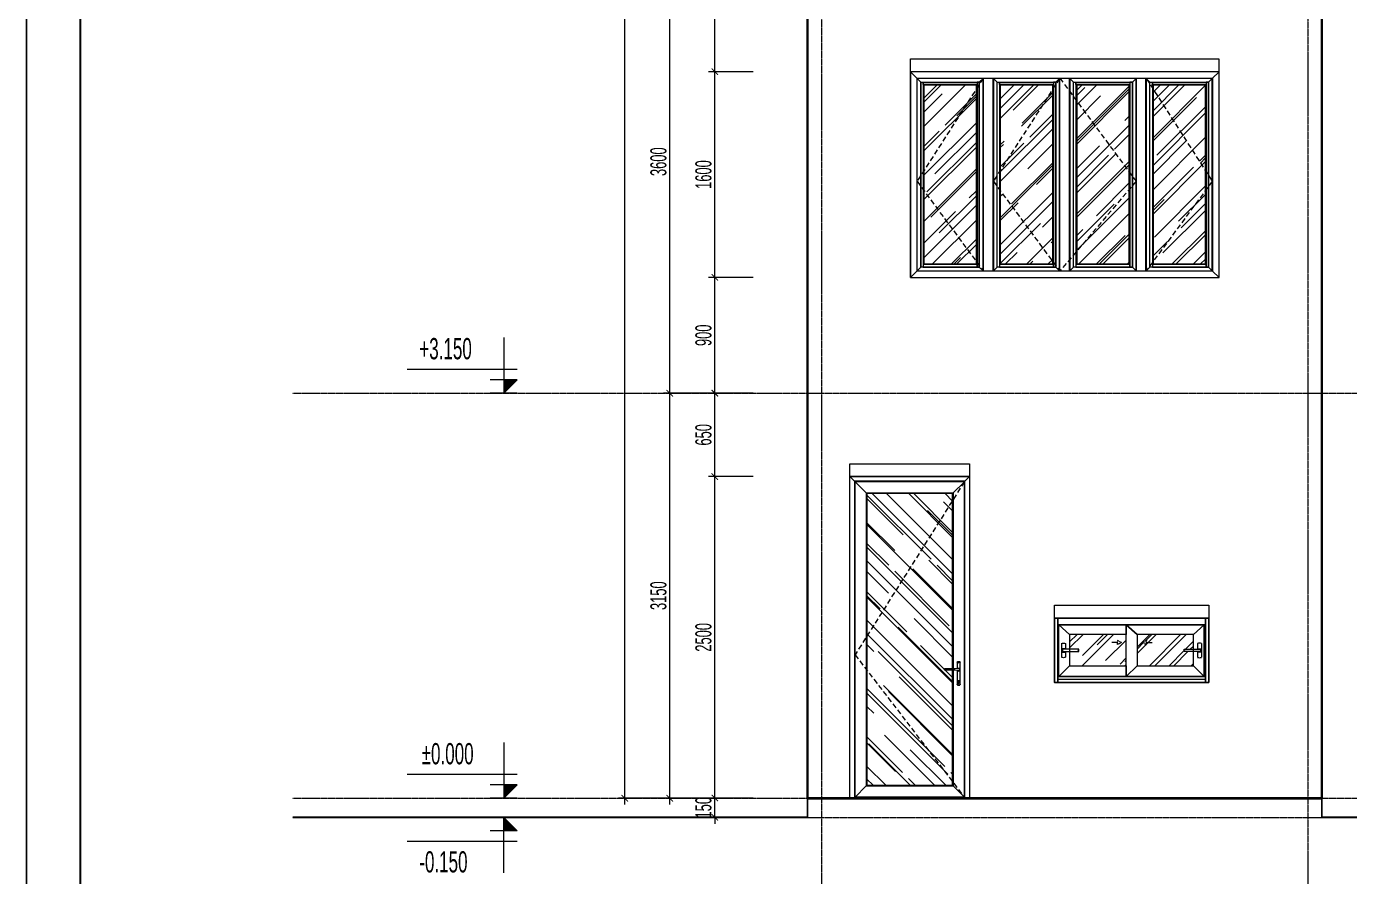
# Model space of a CAD drawing. Header units: millimetres. Extents: x 1336014 to 2939047, y -333549 to -60566.
# Drawn here: x 1445418 to 1455707, y -158679 to -152068 of the extents above; entities that cross this region are included whole.
import ezdxf
from ezdxf.enums import TextEntityAlignment as Align

# ---------------------------------------------------------------- set-up
doc = ezdxf.new("R2010")
doc.units = ezdxf.units.MM
doc.header["$MEASUREMENT"] = 0
doc.linetypes.add('CENTER2', pattern=[1.125, 0.75, -0.125, 0.125, -0.125])
doc.linetypes.add('DASHED', pattern=[0.75, 0.5, -0.25])
for name, color, linetype, lineweight in [('01.Cut', 255, 'Continuous', 35), ('02.Thay', 145, 'Continuous', 15), ('03.Manh', 251, 'Continuous', 13), ('05.Text', 253, 'Continuous', 18), ('08.Dim', 156, 'Continuous', 15), ('10.truc', 250, 'CENTER2', 20), ('11.Khung bo', 32, 'Continuous', 50), ('12.Khung', 36, 'Continuous', 25), ('CA.thay 145', 145, 'Continuous', 18), ('DIM', 252, 'Continuous', 20), ('Khóa cửa', 3, 'Continuous', 9)]:
    doc.layers.add(name, color=color, linetype=linetype, lineweight=lineweight)
doc.layers.add('text', color=7, linetype='Continuous')
doc.layers.add('Tpl_Bound', color=1, linetype='Continuous', plot=False)
doc.styles.add('TT5_Text Dim', font='hoatbif.shx', dxfattribs={"width": 0.6})
doc.dimstyles.new('TT5_Dim 1-50', dxfattribs={"dimscale": 50, "dimtxt": 2.5, "dimasz": 1, "dimexe": 1, "dimexo": 0.5, "dimgap": 0.5, "dimtad": 1, "dimdec": 0, "dimzin": 0, "dimdsep": 46, "dimtxsty": 'TT5_Text Dim', "dimblk": 'ARCHTICK', "dimcen": 0, "dimdle": 1, "dimclrd": 256, "dimclre": 256, "dimclrt": 1, "dimadec": 0, "dimazin": 0, "dimtfac": 0.015, "dimtdec": 0, "dimtix": 1, "dimtmove": 2, "dimatfit": 3, "dimldrblk": 'DOT', "dimfxl": 1, "dimtolj": 1, "dimtzin": 0, "dimlwd": -1, "dimlwe": -1, "dimarcsym": 1})
pattern_1 = [(45, (165658.02, -41542.8), (169.705627, 452.54834), [3000, -400, 1000, -200]), (45, (165775.4, -41284), (-329.51176, 46.66905), [600, -66, 1200, -150]), (45, (165608.52, -41351.88), (640.638744, 830.143361), [1600, -280, 800, -200])]

# ---------------------------------------------------------------- blocks, each defined once
blk = doc.blocks.new('100')
at = {"layer": '11.Khung bo', "const_width": 26.7}
blk.add_lwpolyline([(1860913, -945240), (1860913, -916940), (1896063, -916940), (1896063, -945240)], close=True, dxfattribs=at)
blk.add_lwpolyline([(1860913, -945240), (1860913, -916940), (1896063, -916940), (1896063, -945240)], close=True, dxfattribs=at)
blk.add_lwpolyline([(1860913, -945240), (1860913, -916940), (1896063, -916940), (1896063, -945240)], close=True, dxfattribs=at)
at = {"layer": '12.Khung'}
blk.add_lwpolyline([(1901579, -945940), (1901579, -916240), (1859580, -916240), (1859580, -945940)], close=True, dxfattribs=at)
blk.add_lwpolyline([(1901579, -945940), (1901579, -916240), (1859580, -916240), (1859580, -945940)], close=True, dxfattribs=at)
blk.add_lwpolyline([(1901579, -945940), (1901579, -916240), (1859580, -916240), (1859580, -945940)], close=True, dxfattribs=at)
blk = doc.blocks.new('TAY NAM')
at = {"layer": 'Khóa cửa', "color": 62}
for p, q in [((-67, -2), (-67, 63)), ((-64, 65), (-45, 65)), ((-63, 10), (-63, 1)), ((-60, 13), (-47, 13)), ((-47, 13), (-27, 11)), ((-43, 63), (-43, 13)), ((-27, 11), (52, 11)), ((-27, 0), (52, 0)), ((-67, -113), (-67, -2)), ((-60, -2), (-47, -2)), ((-57, -104), (-57, -91)), ((-55, -89), (-55, -85)), ((-55, -85), (-54, -85)), ((-54, -89), (-55, -89)), ((-54, -85), (-54, -89)), ((-52, -91), (-52, -104)), ((-47, -2), (-27, 0)), ((-43, -2), (-43, -113)), ((-45, -116), (-64, -116)), ((-53, -104), (-56, -104))]:
    blk.add_line(p, q, dxfattribs=at)
at = {"layer": 'Khóa cửa', "color": 62, "ltscale": 0.5}
for p, q in [((-56, 59), (-54, 59)), ((-55, 60), (-55, 58)), ((-56, -8), (-54, -8)), ((-55, -7), (-55, -9)), ((-56, -113), (-54, -113)), ((-55, -112), (-55, -114))]:
    blk.add_line(p, q, dxfattribs=at)
at = {"layer": 'Khóa cửa', "color": 62}
for centre, major_axis, start_param, end_param in [((-64, 63), (1.83, 1.83), 0.785398, 2.356194), ((-60, 10), (-1.83, 1.83), -0.785398, 0.785398), ((-60, 1), (1.83, 1.83), 2.356194, 3.926991), ((-55, 59), (-1.23, 1.23), 3.926991, 10.210176), ((-45, 63), (1.83, 1.83), 5.497787, 7.068583), ((50, 6), (-4.05, 4.05), 2.580988, 5.272994), ((-55, -87), (3.12, 3.12), 5.497787, 11.780972), ((-55, -8), (-1.23, 1.23), 3.926991, 10.210176), ((-64, -113), (-1.83, 1.83), 0.785398, 2.356194), ((-56, -104), (-0.458, 0.458), 0.785398, 2.356194), ((-55, -113), (-1.23, 1.23), 3.926991, 10.210176), ((-53, -104), (0.458, 0.458), 3.926991, 5.497787), ((-45, -113), (-1.83, 1.83), 2.356194, 3.926991)]:
    blk.add_ellipse(centre, major_axis=major_axis, ratio=1, start_param=start_param, end_param=end_param, dxfattribs=at)
blk = doc.blocks.new('34redrf')
at = {"layer": '03.Manh', "ltscale": 0.1}
h = blk.add_hatch(dxfattribs=at)
h.set_pattern_fill('AR-RROOF', color=256, scale=200, angle=45)
h.set_pattern_definition([(45, (9044.24, -14122.06), (169.705627, 452.54834), [3000, -400, 1000, -200]), (45, (9161.62, -13863.26), (-329.51176, 46.66905), [600, -66, 1200, -150]), (45, (8994.74, -13931.14), (640.638744, 830.143361), [1600, -280, 800, -200])])
h.paths.add_polyline_path([(908007, 11593), (907341, 11593), (907341, 13862), (908007, 13862)])
at = {"layer": '03.Manh'}
for points in [[(907245, 13958), (907209, 13994), (907209, 11493), (907245, 11493)], [(908139, 13994), (907209, 13994), (907245, 13958), (908103, 13958)], [(908139, 13994), (908103, 13958), (908103, 11493), (908139, 11493)], [(907336, 11588), (907249, 11501), (907249, 13954), (907336, 13867)], [(907249, 13954), (908099, 13954), (908012, 13867), (907336, 13867)], [(908099, 13954), (908012, 13867), (908012, 11588), (908099, 11501)], [(908012, 11588), (907336, 11588), (907249, 11501), (908099, 11501)]]:
    blk.add_lwpolyline(points, close=True, dxfattribs=at)
at = {"layer": '03.Manh', "linetype": 'DASHED', "ltscale": 80}
blk.add_lwpolyline([(907249, 13954), (908099, 12608), (907249, 11501)], dxfattribs=at)
at = {"layer": '03.Manh', "ltscale": 0.15}
blk.add_lwpolyline([(908007, 11593), (907341, 11593), (907341, 13862), (908007, 13862)], close=True, dxfattribs=at)
at = {"layer": '03.Manh'}
blk.add_blockref('TAY NAM', (907349, 12489), dxfattribs=at)
blk = doc.blocks.new('qwerqwtr')
at = {"layer": '03.Manh', "ltscale": 0.1}
h = blk.add_hatch(dxfattribs=at)
h.set_pattern_fill('AR-RROOF', color=256, scale=200, angle=45)
h.paths.add_polyline_path([(1081641, 21063), (1081233, 21063), (1081233, 19673), (1081641, 19673)])
h = blk.add_hatch(dxfattribs=at)
h.set_pattern_fill('AR-RROOF', color=256, scale=200, angle=45)
h.paths.add_polyline_path([(1082235, 21063), (1081827, 21063), (1081827, 19673), (1082235, 19673)])
h = blk.add_hatch(dxfattribs=at)
h.set_pattern_fill('AR-RROOF', color=256, scale=200, angle=45)
h.paths.add_polyline_path([(1082830, 21063), (1082422, 21063), (1082422, 19673), (1082830, 19673)])
h = blk.add_hatch(dxfattribs=at)
h.set_pattern_fill('AR-RROOF', color=256, scale=200, angle=45)
h.paths.add_polyline_path([(1083423, 21063), (1083015, 21063), (1083015, 19673), (1083423, 19673)])
at = {"layer": '03.Manh'}
for p, q in [((1081696, 19618), (1081696, 21118)), ((1081771, 19618), (1081771, 21118)), ((1082290, 19618), (1082290, 21118)), ((1082365, 19618), (1082365, 21118)), ((1082885, 19618), (1082885, 21118)), ((1082960, 19618), (1082960, 21118))]:
    blk.add_line(p, q, dxfattribs=at)
for points in [[(1083528, 21168), (1081128, 21168), (1081128, 19568), (1083528, 19568)], [(1081128, 21168), (1081178, 21118), (1081178, 19618), (1081128, 19568)], [(1083528, 21168), (1081128, 21168), (1081178, 21118), (1083478, 21118)], [(1081209, 19649), (1081180, 19620), (1081180, 21116), (1081209, 21087)], [(1081693, 21116), (1081180, 21116), (1081209, 21087), (1081664, 21087)], [(1081693, 21116), (1081664, 21087), (1081664, 19649), (1081693, 19620)], [(1081802, 21087), (1081773, 21116), (1081773, 19620), (1081802, 19649)], [(1082288, 21116), (1081773, 21116), (1081802, 21087), (1082259, 21087)], [(1082288, 21116), (1082259, 21087), (1082259, 19649), (1082288, 19620)], [(1082396, 21087), (1082367, 21116), (1082367, 19620), (1082396, 19649)], [(1082883, 21116), (1082367, 21116), (1082396, 21087), (1082854, 21087)], [(1082883, 21116), (1082854, 21087), (1082854, 19649), (1082883, 19620)], [(1082991, 21087), (1082962, 21116), (1082962, 19620), (1082991, 19649)], [(1083475, 21116), (1082962, 21116), (1082991, 21087), (1083446, 21087)], [(1083475, 21116), (1083446, 21087), (1083446, 19649), (1083475, 19620)], [(1083528, 21168), (1083478, 21118), (1083478, 19618), (1083528, 19568)], [(1081228, 19649), (1081209, 19649), (1081209, 21087), (1081228, 21087)], [(1081228, 21087), (1081646, 21087), (1081646, 21068), (1081228, 21068)], [(1081641, 21063), (1081233, 21063), (1081233, 19673), (1081641, 19673)], [(1081664, 21087), (1081646, 21087), (1081646, 19649), (1081664, 19649)], [(1081822, 19649), (1081803, 19649), (1081803, 21087), (1081822, 21087)], [(1081822, 21087), (1082240, 21087), (1082240, 21068), (1081822, 21068)], [(1082235, 21063), (1081827, 21063), (1081827, 19673), (1082235, 19673)], [(1082259, 21087), (1082240, 21087), (1082240, 19649), (1082259, 19649)], [(1082415, 19649), (1082396, 19649), (1082396, 21087), (1082415, 21087)], [(1082415, 21087), (1082835, 21087), (1082835, 21068), (1082415, 21068)], [(1082830, 21063), (1082422, 21063), (1082422, 19673), (1082830, 19673)], [(1082854, 21087), (1082835, 21087), (1082835, 19649), (1082854, 19649)], [(1083010, 19649), (1082991, 19649), (1082991, 21087), (1083010, 21087)], [(1083010, 21087), (1083428, 21087), (1083428, 21068), (1083010, 21068)], [(1083423, 21063), (1083015, 21063), (1083015, 19673), (1083423, 19673)], [(1083446, 21087), (1083428, 21087), (1083428, 19649), (1083446, 19649)], [(1081646, 19668), (1081228, 19668), (1081228, 19649), (1081646, 19649)], [(1082240, 19668), (1081822, 19668), (1081822, 19649), (1082240, 19649)], [(1082835, 19668), (1082415, 19668), (1082415, 19649), (1082835, 19649)], [(1083428, 19668), (1083010, 19668), (1083010, 19649), (1083428, 19649)], [(1081128, 19568), (1083528, 19568), (1083478, 19618), (1081178, 19618)], [(1081664, 19649), (1081209, 19649), (1081180, 19620), (1081693, 19620)], [(1082259, 19649), (1081802, 19649), (1081773, 19620), (1082288, 19620)], [(1082854, 19649), (1082396, 19649), (1082367, 19620), (1082883, 19620)], [(1083446, 19649), (1082991, 19649), (1082962, 19620), (1083475, 19620)]]:
    blk.add_lwpolyline(points, close=True, dxfattribs=at)
at = {"layer": '03.Manh', "linetype": 'DASHED', "ltscale": 80}
for points in [[(1081693, 21116), (1081180, 20316), (1081693, 19620)], [(1082288, 21116), (1081773, 20316), (1082288, 19620)], [(1082290, 21118), (1082883, 20316), (1082290, 19618)], [(1082962, 21116), (1083475, 20316), (1082962, 19620)]]:
    blk.add_lwpolyline(points, dxfattribs=at)
blk = doc.blocks.new('miu ten 2')
at = {"linetype": 'DASHED', "lineweight": 15, "ltscale": 60}
for p, q in [((-71981, 59649), (-72243, 59649)), ((-71981, 59741), (-71981, 59692)), ((-71793, 59646), (-71981, 59741)), ((-71981, 59692), (-71981, 59600))]:
    blk.add_line(p, q, dxfattribs=at)
at = {"linetype": 'DASHED', "lineweight": 5, "ltscale": 60}
for p, q in [((-71793, 59646), (-71981, 59551)), ((-71981, 59551), (-71981, 59600))]:
    blk.add_line(p, q, dxfattribs=at)
blk = doc.blocks.new('Tay nắm cửa SC95 chiếu đứng')
for p, q in [((4, 9), (0, 13)), ((29, 9), (29, 54)), ((0, -13), (4, -9)), ((29, -54), (29, -9))]:
    blk.add_line(p, q)
for points in [[(-3, -54), (-3, 54)], [(26, -9), (26, -13), (0, -13), (0, 13), (26, 13), (26, 9)]]:
    blk.add_lwpolyline(points)
blk.add_lwpolyline([(4, -9), (4, 9), (132, 9), (132, -9)], close=True)
for centre, radius, start, end in [((13, 13), 44.2, 68.7607, 111.2393), ((138, 0), 10.6, 121.8908, 238.1092), ((13, -13), 44.2, 248.7607, 291.2393)]:
    blk.add_arc(centre, radius, start, end)
blk = doc.blocks.new('A$C4E7C6F34')
at = {"layer": 'DIM'}
blk.add_hatch(color=256, dxfattribs=at).paths.add_polyline_path([(-38, 0), (-38, 138), (-178, 138)])
for p, q in [((-38, 576), (-38, 0)), ((964, 248), (-178, 248)), ((-178, 138), (101, 138)), ((-178, 138), (-38, 0)), ((-178, 0), (101, 0))]:
    blk.add_line(p, q, dxfattribs=at)
at = {"layer": 'text', "style": 'TT5_Text Dim', "flags": 8}
blk.add_attdef('%%P0.000', text='', height=220, dxfattribs=at).set_placement((102, 461), align=Align.MIDDLE_LEFT)
blk = doc.blocks.new('_ARCHTICK')
at = {"const_width": 0.15}
blk.add_lwpolyline([(-0.5, -0.5), (0.5, 0.5)], dxfattribs=at)
blk = doc.blocks.new('*D785')
at = {"layer": '08.Dim', "transparency": 16777216}
for p, q in [((1450771, -158069), (1450771, -158019)), ((1451069, -158069), (1450721, -158069)), ((1450771, -158219), (1450771, -158069)), ((1451069, -158219), (1450721, -158219)), ((1450771, -158219), (1450771, -158269))]:
    blk.add_line(p, q, dxfattribs=at)
at = {"layer": 'Defpoints', "color": 0, "transparency": 16777216}
for p in [(1450771, -158069), (1451094, -158069), (1451094, -158219)]:
    blk.add_point(p, dxfattribs=at)
at = {"layer": '08.Dim', "transparency": 16777216, "xscale": 50, "yscale": 50, "zscale": 50}
for p, rotation in [((1450771, -158069), 270), ((1450771, -158219), 90)]:
    blk.add_blockref('_ARCHTICK', p, dxfattribs=dict(at, rotation=rotation))
at = {"layer": '08.Dim', "color": 1, "transparency": 16777216, "insert": (1450683, -158144), "char_height": 125, "attachment_point": 5, "rotation": 90, "style": 'TT5_Text Dim'}
blk.add_mtext('\\A1;150', dxfattribs=at)
blk = doc.blocks.new('_DOT')
blk.add_line((-0.5, 0), (-1, 0))
at = {"const_width": 0.5}
blk.add_lwpolyline([(-0.25, 0, 1), (0.25, 0, 1)], format="xyb", close=True, dxfattribs=at)
blk = doc.blocks.new('*D734')
at = {"layer": '08.Dim', "transparency": 16777216}
for p, q in [((1450771, -158119), (1450771, -155519)), ((1451069, -155569), (1450721, -155569)), ((1451069, -158069), (1450721, -158069))]:
    blk.add_line(p, q, dxfattribs=at)
at = {"layer": 'Defpoints', "color": 0, "transparency": 16777216}
for p in [(1450771, -155569), (1451094, -155569), (1451094, -158069)]:
    blk.add_point(p, dxfattribs=at)
at = {"layer": '08.Dim', "transparency": 16777216, "xscale": 50, "yscale": 50, "zscale": 50}
for p, rotation in [((1450771, -155569), 90), ((1450771, -158069), 270)]:
    blk.add_blockref('_ARCHTICK', p, dxfattribs=dict(at, rotation=rotation))
at = {"layer": '08.Dim', "color": 1, "transparency": 16777216, "insert": (1450683, -156819), "char_height": 125, "attachment_point": 5, "rotation": 90, "style": 'TT5_Text Dim'}
blk.add_mtext('\\A1;2500', dxfattribs=at)
blk = doc.blocks.new('*D735')
at = {"layer": '08.Dim', "transparency": 16777216}
for p, q in [((1450771, -154970), (1450771, -153970)), ((1451069, -154020), (1450721, -154020)), ((1451069, -154920), (1450721, -154920))]:
    blk.add_line(p, q, dxfattribs=at)
at = {"layer": 'Defpoints', "color": 0, "transparency": 16777216}
for p in [(1450771, -154020), (1451094, -154020), (1451094, -154920)]:
    blk.add_point(p, dxfattribs=at)
at = {"layer": '08.Dim', "transparency": 16777216, "xscale": 50, "yscale": 50, "zscale": 50}
for p, rotation in [((1450771, -154020), 90), ((1450771, -154920), 270)]:
    blk.add_blockref('_ARCHTICK', p, dxfattribs=dict(at, rotation=rotation))
at = {"layer": '08.Dim', "color": 1, "transparency": 16777216, "insert": (1450683, -154470), "char_height": 125, "attachment_point": 5, "rotation": 90, "style": 'TT5_Text Dim'}
blk.add_mtext('\\A1;900', dxfattribs=at)
blk = doc.blocks.new('*D736')
at = {"layer": '08.Dim', "transparency": 16777216}
for p, q in [((1451069, -151320), (1450721, -151320)), ((1450771, -152470), (1450771, -151270)), ((1451069, -152420), (1450721, -152420))]:
    blk.add_line(p, q, dxfattribs=at)
at = {"layer": 'Defpoints', "color": 0, "transparency": 16777216}
for p in [(1450771, -151320), (1451094, -151320), (1451094, -152420)]:
    blk.add_point(p, dxfattribs=at)
at = {"layer": '08.Dim', "transparency": 16777216, "xscale": 50, "yscale": 50, "zscale": 50}
for p, rotation in [((1450771, -151320), 90), ((1450771, -152420), 270)]:
    blk.add_blockref('_ARCHTICK', p, dxfattribs=dict(at, rotation=rotation))
at = {"layer": '08.Dim', "color": 1, "transparency": 16777216, "insert": (1450683, -151870), "char_height": 125, "attachment_point": 5, "rotation": 90, "style": 'TT5_Text Dim'}
blk.add_mtext('\\A1;1100', dxfattribs=at)
blk = doc.blocks.new('*D737')
at = {"layer": '08.Dim', "transparency": 16777216}
for p, q in [((1451069, -154919), (1450721, -154919)), ((1450771, -155619), (1450771, -154869)), ((1451069, -155569), (1450721, -155569))]:
    blk.add_line(p, q, dxfattribs=at)
at = {"layer": 'Defpoints', "color": 0, "transparency": 16777216}
for p in [(1450771, -154919), (1451094, -154919), (1451094, -155569)]:
    blk.add_point(p, dxfattribs=at)
at = {"layer": '08.Dim', "transparency": 16777216, "xscale": 50, "yscale": 50, "zscale": 50}
for p, rotation in [((1450771, -154919), 90), ((1450771, -155569), 270)]:
    blk.add_blockref('_ARCHTICK', p, dxfattribs=dict(at, rotation=rotation))
at = {"layer": '08.Dim', "color": 1, "transparency": 16777216, "insert": (1450683, -155244), "char_height": 125, "attachment_point": 5, "rotation": 90, "style": 'TT5_Text Dim'}
blk.add_mtext('\\A1;650', dxfattribs=at)
blk = doc.blocks.new('*D738')
at = {"layer": '08.Dim', "transparency": 16777216}
for p, q in [((1450771, -154070), (1450771, -152370)), ((1451069, -152420), (1450721, -152420)), ((1451069, -154020), (1450721, -154020))]:
    blk.add_line(p, q, dxfattribs=at)
at = {"layer": 'Defpoints', "color": 0, "transparency": 16777216}
for p in [(1450771, -152420), (1451094, -152420), (1451094, -154020)]:
    blk.add_point(p, dxfattribs=at)
at = {"layer": '08.Dim', "transparency": 16777216, "xscale": 50, "yscale": 50, "zscale": 50}
for p, rotation in [((1450771, -152420), 90), ((1450771, -154020), 270)]:
    blk.add_blockref('_ARCHTICK', p, dxfattribs=dict(at, rotation=rotation))
at = {"layer": '08.Dim', "color": 1, "transparency": 16777216, "insert": (1450683, -153220), "char_height": 125, "attachment_point": 5, "rotation": 90, "style": 'TT5_Text Dim'}
blk.add_mtext('\\A1;1600', dxfattribs=at)
blk = doc.blocks.new('*D788')
at = {"layer": '08.Dim', "transparency": 16777216}
for p, q in [((1451069, -154920), (1450371, -154920)), ((1450421, -158120), (1450421, -154870)), ((1451069, -158070), (1450371, -158070))]:
    blk.add_line(p, q, dxfattribs=at)
at = {"layer": 'Defpoints', "color": 0, "transparency": 16777216}
for p in [(1450421, -154920), (1451094, -154920), (1451094, -158070)]:
    blk.add_point(p, dxfattribs=at)
at = {"layer": '08.Dim', "transparency": 16777216, "xscale": 50, "yscale": 50, "zscale": 50}
for p, rotation in [((1450421, -154920), 90), ((1450421, -158070), 270)]:
    blk.add_blockref('_ARCHTICK', p, dxfattribs=dict(at, rotation=rotation))
at = {"layer": '08.Dim', "color": 1, "transparency": 16777216, "insert": (1450333, -156495), "char_height": 125, "attachment_point": 5, "rotation": 90, "style": 'TT5_Text Dim'}
blk.add_mtext('\\A1;3150', dxfattribs=at)
blk = doc.blocks.new('*D789')
at = {"layer": '08.Dim', "transparency": 16777216}
for p, q in [((1451069, -151320), (1450371, -151320)), ((1450421, -154970), (1450421, -151270)), ((1451069, -154920), (1450371, -154920))]:
    blk.add_line(p, q, dxfattribs=at)
at = {"layer": 'Defpoints', "color": 0, "transparency": 16777216}
for p in [(1450421, -151320), (1451094, -151320), (1451094, -154920)]:
    blk.add_point(p, dxfattribs=at)
at = {"layer": '08.Dim', "transparency": 16777216, "xscale": 50, "yscale": 50, "zscale": 50}
for p, rotation in [((1450421, -151320), 90), ((1450421, -154920), 270)]:
    blk.add_blockref('_ARCHTICK', p, dxfattribs=dict(at, rotation=rotation))
at = {"layer": '08.Dim', "color": 1, "transparency": 16777216, "insert": (1450333, -153120), "char_height": 125, "attachment_point": 5, "rotation": 90, "style": 'TT5_Text Dim'}
blk.add_mtext('\\A1;3600', dxfattribs=at)
blk = doc.blocks.new('*D792')
at = {"layer": '08.Dim', "transparency": 16777216}
for p, q in [((1451069, -144120), (1450021, -144120)), ((1450071, -158120), (1450071, -144070)), ((1451069, -158070), (1450021, -158070))]:
    blk.add_line(p, q, dxfattribs=at)
at = {"layer": 'Defpoints', "color": 0, "transparency": 16777216}
for p in [(1450071, -144120), (1451094, -144120), (1451094, -158070)]:
    blk.add_point(p, dxfattribs=at)
at = {"layer": '08.Dim', "transparency": 16777216, "xscale": 50, "yscale": 50, "zscale": 50}
for p, rotation in [((1450071, -144120), 90), ((1450071, -158070), 270)]:
    blk.add_blockref('_ARCHTICK', p, dxfattribs=dict(at, rotation=rotation))
at = {"layer": '08.Dim', "color": 1, "transparency": 16777216, "insert": (1449983, -151095), "char_height": 125, "attachment_point": 5, "rotation": 90, "style": 'TT5_Text Dim'}
blk.add_mtext('\\A1;13950', dxfattribs=at)

msp = doc.modelspace()

# ---------------------------------------------------------------- hatches: boundary and pattern name
at = {"layer": '02.Thay', "ltscale": 0.1}
h = msp.add_hatch(dxfattribs=at)
h.set_pattern_fill('AR-RROOF', color=256, scale=200, angle=45)
h.set_pattern_definition(pattern_1)
h.paths.add_polyline_path([(1453969.7, -156796), (1453530.3, -156796), (1453530.3, -156911.3), (1453602.6, -156911.3), (1453602.6, -156929.3), (1453530.3, -156929.3), (1453530.3, -157039.4), (1453969.7, -157039.4)])
h.paths.add_polyline_path([(1453901.9, -156851.8), (1453901.9, -156843.6), (1453933.5, -156859.5), (1453901.9, -156875.5), (1453901.9, -156867.3)], flags=16)
h = msp.add_hatch(dxfattribs=at)
h.set_pattern_fill('AR-RROOF', color=256, scale=200, angle=45)
h.set_pattern_definition(pattern_1)
h.paths.add_polyline_path([(1454492.6, -156929.3), (1454420.7, -156929.3), (1454420.7, -156911.3), (1454492.6, -156911.3), (1454492.6, -156796), (1454054.7, -156796), (1454054.7, -157039.4), (1454492.6, -157039.4)])
h.paths.add_polyline_path([(1454128.3, -156867.3), (1454128.3, -156875.5), (1454096.7, -156859.5), (1454128.3, -156843.6), (1454128.3, -156851.8)], flags=16)

# ---------------------------------------------------------------- linework, layer by layer
at = {"layer": '01.Cut'}
for points in [[(1451491.6, -144119.7), (1455491.6, -144119.7), (1455491.6, -158072.9), (1451491.6, -158072.9)], [(1451491.6, -158069.5), (1455491.6, -158069.5), (1455491.6, -144119.7), (1451491.6, -144119.7)]]:
    msp.add_lwpolyline(points, close=True, dxfattribs=at)
at = {"layer": '02.Thay'}
msp.add_lwpolyline([(1453411.6, -156669), (1454611.6, -156669), (1454611.6, -157169.4), (1453411.6, -157169.4)], close=True, dxfattribs=at)
at = {"layer": '02.Thay', "lineweight": 25}
for points in [[(1453437.6, -157169.4), (1453411.6, -157169.4), (1453411.6, -156669), (1453437.6, -156669)], [(1453437.6, -156669), (1454585.6, -156669), (1454585.6, -156721), (1453437.6, -156721)], [(1454611.6, -156669), (1454585.6, -156669), (1454585.6, -157169.4), (1454611.6, -157169.4)], [(1454585.6, -157169.4), (1453437.6, -157169.4), (1453437.6, -157124.4), (1454585.6, -157124.4)]]:
    msp.add_lwpolyline(points, close=True, dxfattribs=at)
for points in [[(1453437.6, -157117.4), (1453437.6, -156723)], [(1454577.6, -157124.4), (1454577.6, -156723)]]:
    msp.add_lwpolyline(points, dxfattribs=at)
at = {"layer": '02.Thay', "ltscale": 0.15}
for points in [[(1453445.3, -156721), (1453530.3, -156796), (1453530.3, -157039.4), (1453445.3, -157124.4)], [(1453445.3, -156721), (1453969.7, -156721), (1453969.7, -156796), (1453530.3, -156796)], [(1453969.7, -156721), (1454054.7, -156796), (1454054.7, -157039.4), (1453969.7, -157124.4)], [(1453969.7, -156721), (1454577.6, -156721), (1454492.6, -156796), (1454054.7, -156796)], [(1454577.6, -157124.4), (1454492.6, -157039.4), (1454492.6, -156796), (1454577.6, -156721)], [(1453530.3, -157039.4), (1453969.7, -157039.4), (1453969.7, -157124.4), (1453445.3, -157124.4)], [(1454054.7, -157039.4), (1454492.6, -157039.4), (1454577.6, -157124.4), (1453969.7, -157124.4)], [(1454585.6, -157146.9), (1453437.6, -157146.9), (1453437.6, -157169.4), (1454585.6, -157169.4)]]:
    msp.add_lwpolyline(points, close=True, dxfattribs=at)
at = {"layer": '02.Thay', "ltscale": 0.1, "const_width": 15}
msp.add_lwpolyline([(1447487.6, -158219), (1451491.6, -158219), (1451491.6, -158069.5), (1455491.6, -158069.9), (1455491.6, -158219), (1458498.8, -158219)], dxfattribs=at)
at = {"layer": '10.truc'}
for p, q in [((1451601.6, -142890.9), (1451601.6, -161246.4)), ((1455381.6, -143001.4), (1455381.6, -161246.4)), ((1447487.6, -154919.8), (1458498.5, -154919.8)), ((1447487.6, -158069.9), (1458498.8, -158069.9)), ((1447487.6, -158219), (1458498.8, -158219))]:
    msp.add_line(p, q, dxfattribs=at)
at = {"layer": 'CA.thay 145'}
for points in [[(1452291.6, -152420.2), (1452291.6, -152320.2), (1454691.6, -152320.2), (1454691.6, -152420.2), (1452291.6, -152420.2)], [(1451821.6, -155569.1), (1451821.6, -155469.1), (1452751.6, -155469.1), (1452751.6, -155569.1), (1451821.6, -155569.1)], [(1453411.6, -156669), (1453411.6, -156569), (1454611.6, -156569), (1454611.6, -156669), (1453411.6, -156669)]]:
    msp.add_lwpolyline(points, dxfattribs=at)
at = {"layer": 'Tpl_Bound', "color": 1}
for points in [[(1413918.7, -161916.3), (1413918.7, -139641.5), (1445418.4, -139641.5), (1445418.4, -161916.3)], [(1445418.4, -164841.3), (1445418.4, -139641.5), (1463238.3, -139641.5), (1463238.3, -164841.3)]]:
    msp.add_lwpolyline(points, close=True, dxfattribs=at)

# ---------------------------------------------------------------- block references
at = {"layer": '02.Thay'}
msp.add_blockref('qwerqwtr', (371164, -173588.5), dxfattribs=at)
at = {"layer": '02.Thay', "xscale": -1}
msp.add_blockref('34redrf', (2359961, -169562.9), dxfattribs=at)
at = {"layer": '02.Thay', "xscale": -1, "rotation": 180}
msp.add_blockref('Tay nắm cửa SC95 chiếu đứng', (1453470.2, -156920.3), dxfattribs=at)
at = {"layer": '02.Thay', "yscale": 0.1680000000051223, "zscale": 0.168, "rotation": 180}
for p, xscale in [((1465994.7, -146839), -0.1680000000051223), ((1442035.5, -146839), 0.1680000000051223)]:
    msp.add_blockref('miu ten 2', p, dxfattribs=dict(at, xscale=xscale))
at = {"layer": '02.Thay', "rotation": 180}
msp.add_blockref('Tay nắm cửa SC95 chiếu đứng', (1454553.1, -156920.3), dxfattribs=at)
at = {"layer": '05.Text', "xscale": 0.6, "yscale": 0.6, "zscale": 0.6, "rotation": 270}
msp.add_blockref('100', (2012982.3, 976106.3), dxfattribs=at)
at = {"layer": '08.Dim'}
ref = msp.add_blockref('A$C4E7C6F34', (1449101.2, -154919.8), dxfattribs=dict(at, xscale=-0.7499999999999988, yscale=0.7499999999999988, zscale=0.7499999999999988))
ref.add_attrib('%%P0.000', '+3.150', dxfattribs={"layer": 'text', "height": 165, "style": 'TT5_Text Dim', "width": 0.6, "flags": 8}).set_placement((1448472.9, -154573.9), align=Align.MIDDLE_LEFT)
ref = msp.add_blockref('A$C4E7C6F34', (1449101.2, -158069.9), dxfattribs=dict(at, xscale=-0.7499999999999988, yscale=0.7499999999999988, zscale=0.7499999999999988))
ref.add_attrib('%%P0.000', '%%p0.000', dxfattribs={"layer": 'text', "height": 165, "style": 'TT5_Text Dim', "width": 0.6, "flags": 8}).set_placement((1448491.7, -157723.9), align=Align.MIDDLE_LEFT)
ref = msp.add_blockref('A$C4E7C6F34', (1449101.2, -158219), dxfattribs=dict(at, xscale=0.7499999999999988, yscale=0.7499999999999988, zscale=0.7499999999999988, rotation=180))
ref.add_attrib('%%P0.000', '-0.150', dxfattribs={"layer": 'text', "height": 165, "style": 'TT5_Text Dim', "width": 0.6, "flags": 8}).set_placement((1448472.9, -158565), align=Align.MIDDLE_LEFT)

# ---------------------------------------------------------------- dimensions: what is measured, and where the dimension line sits
for base, p1, p2, picture, middle in [((1450070.7, -144119.7), (1451093.6, -158069.9), (1451093.6, -144119.7), '*D792', (1449983.2, -151094.8)), ((1450420.7, -151320), (1451093.6, -154919.8), (1451093.6, -151320), '*D789', (1450333.2, -153119.9)), ((1450770.7, -151320), (1451093.6, -152420.2), (1451093.6, -151320), '*D736', (1450683.2, -151870.1)), ((1450770.7, -152420.2), (1451093.6, -154020.2), (1451093.6, -152420.2), '*D738', (1450683.2, -153220.2)), ((1450770.7, -154020.2), (1451093.6, -154919.8), (1451093.6, -154020.2), '*D735', (1450683.2, -154470)), ((1450420.7, -154919.8), (1451093.6, -158069.9), (1451093.6, -154919.8), '*D788', (1450333.2, -156494.9)), ((1450770.7, -154918.8), (1451093.6, -155569), (1451093.6, -154918.8), '*D737', (1450683.2, -155243.9)), ((1450770.6704, -155569.0008), (1451093.6491, -158069.4539), (1451093.6491, -155569.0008), '*D734', (1450683.1704, -156819.2274)), ((1450770.6704, -158069.4539), (1451093.6491, -158218.9782), (1451093.6491, -158069.4539), '*D785', (1450683.1704, -158144.216))]:
    dim = msp.add_linear_dim(base=base, p1=p1, p2=p2, angle=90, dimstyle='TT5_Dim 1-50', dxfattribs=at)
    dim.commit()
    dim.dimension.update_dxf_attribs({"geometry": picture, "text_midpoint": middle})

doc.saveas('drawing.dxf')
